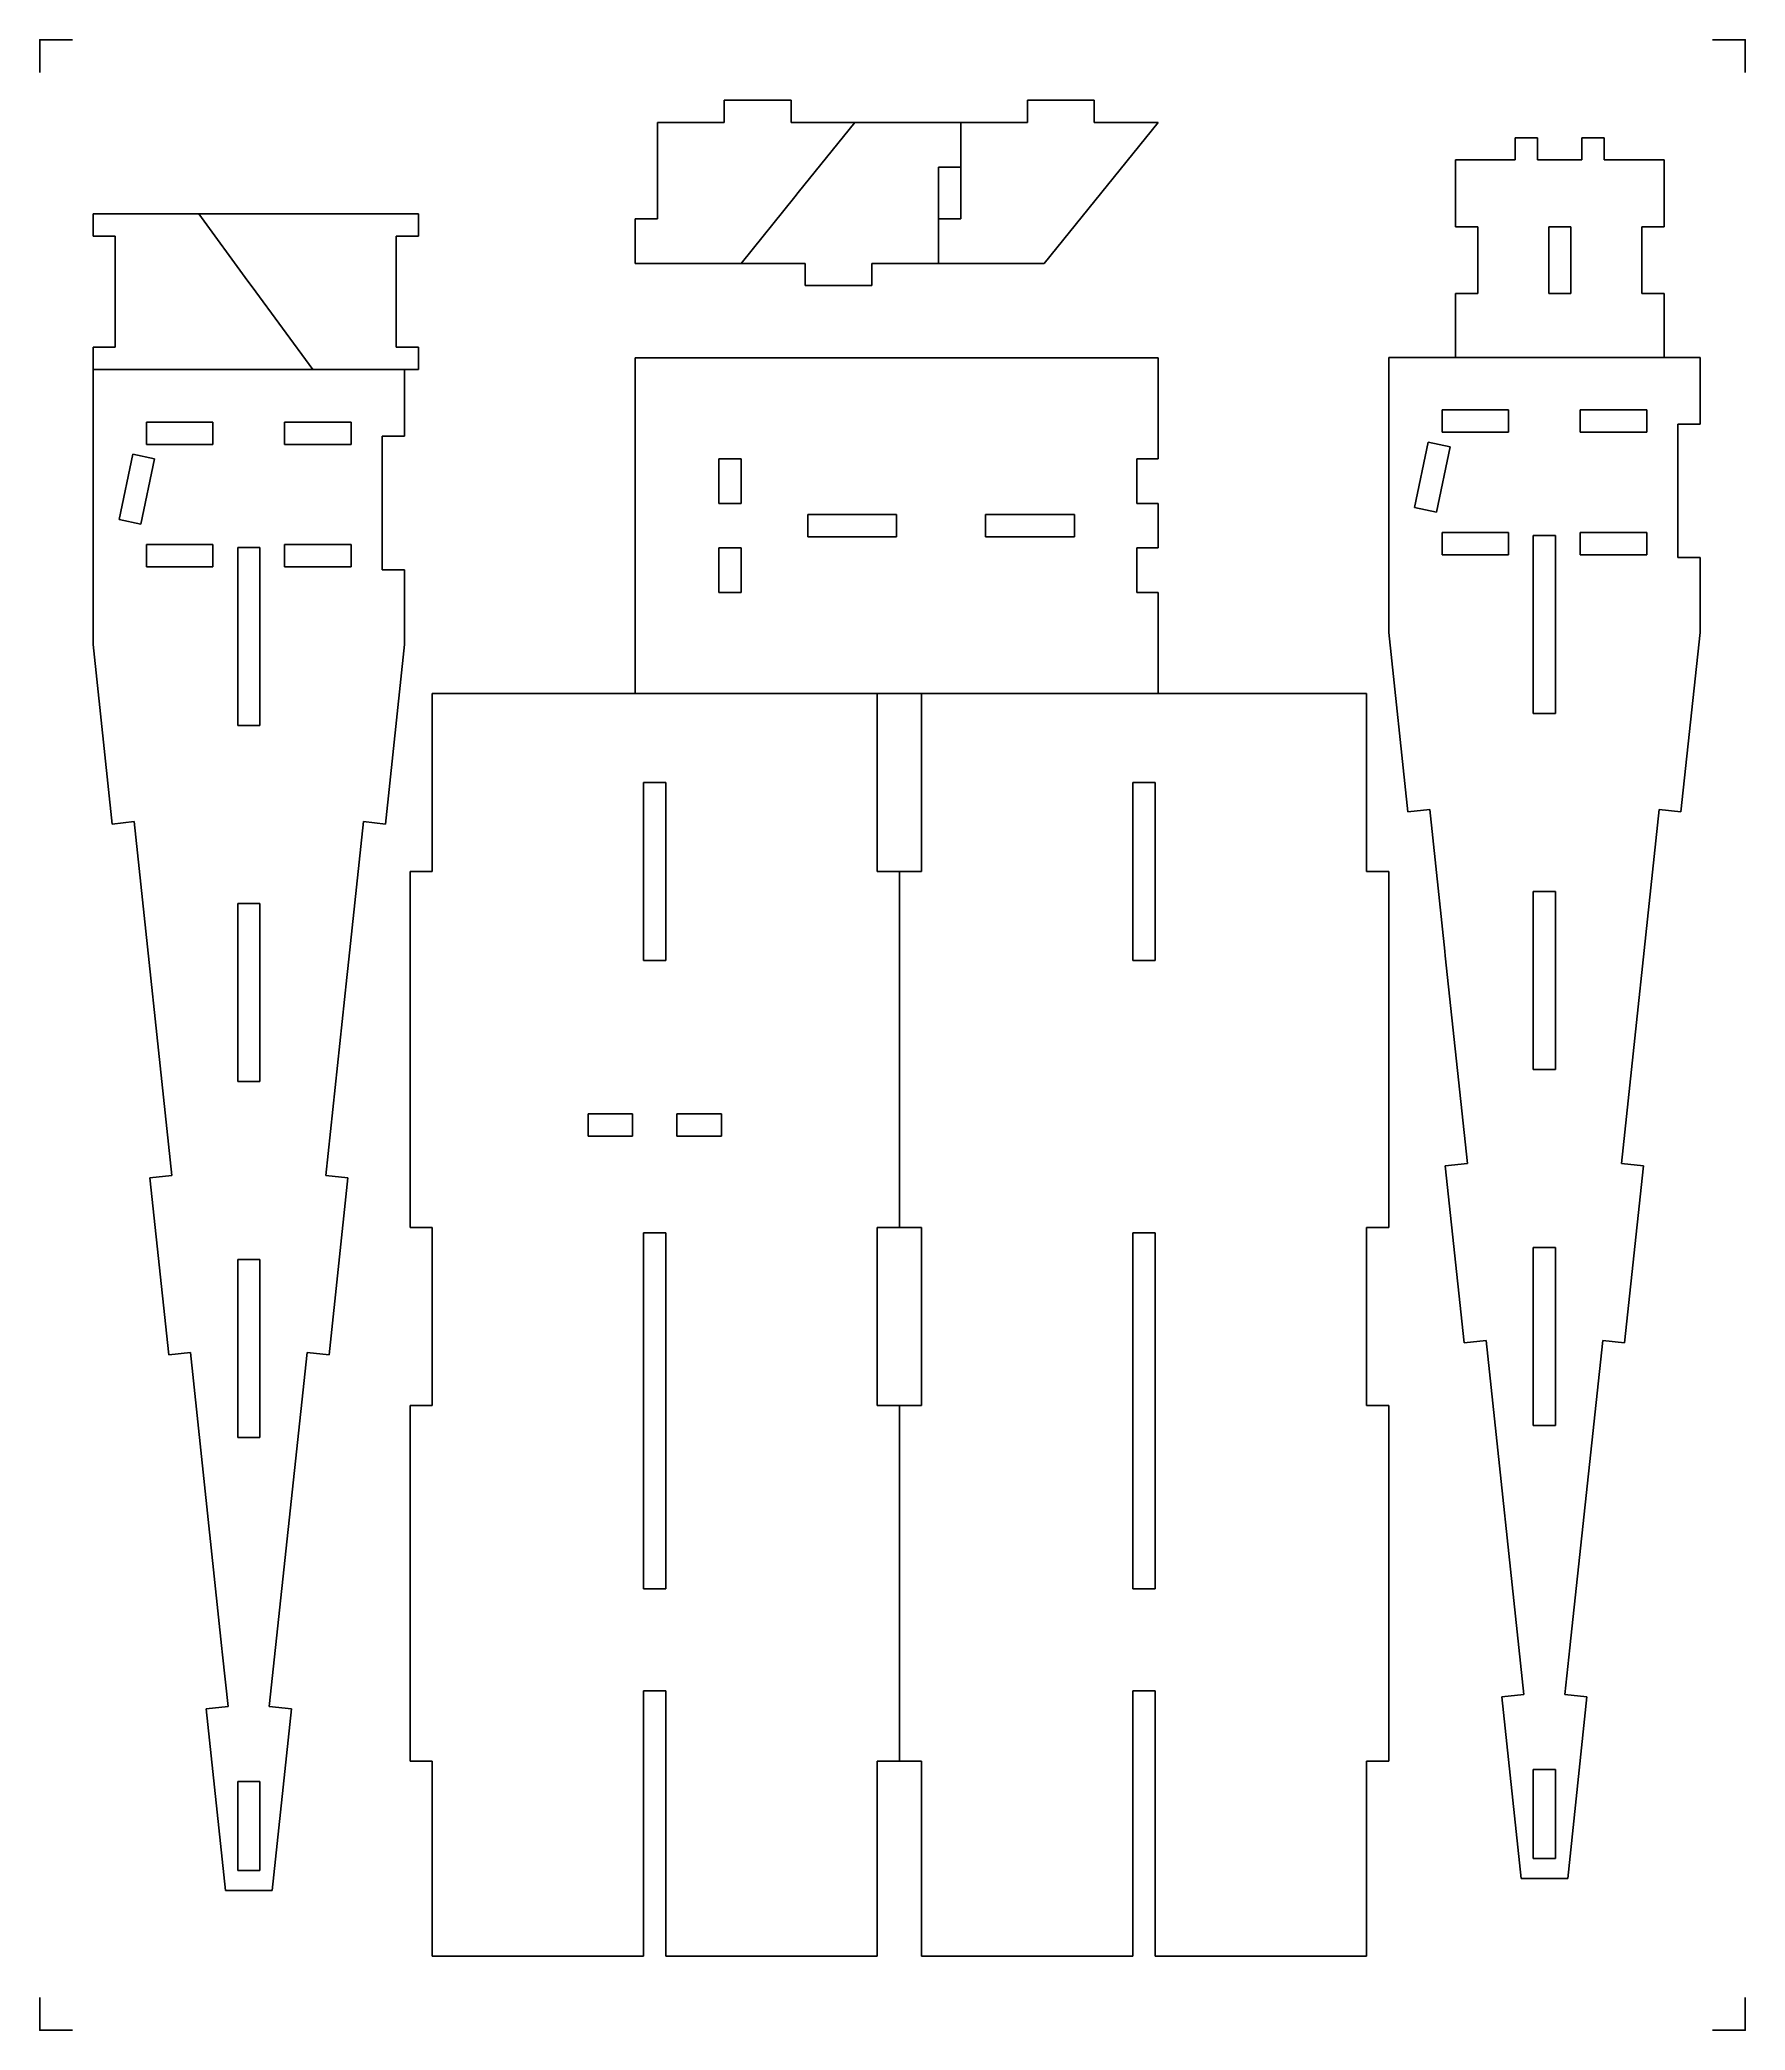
# Model space of a CAD drawing. Header units: inches. Extents: x -1.3 to 7.4, y -1.1 to 9.
import ezdxf

# ---------------------------------------------------------------- set-up
doc = ezdxf.new("R2010")
doc.units = ezdxf.units.IN
doc.header["$MEASUREMENT"] = 0
doc.layers.add('svg9786', color=7, linetype='Continuous')

msp = doc.modelspace()

# ---------------------------------------------------------------- linework, layer by layer
at = {"layer": 'svg9786', "color": 1}
for points in [[(-1.258, 8.832), (-1.258, 8.998), (-1.092, 8.998)], [(7.202, 8.998), (7.368, 8.998), (7.368, 8.832)], [(-1.092, -1.068), (-1.258, -1.068), (-1.258, -0.902)], [(7.368, -0.902), (7.368, -1.068), (7.202, -1.068)]]:
    msp.add_lwpolyline(points, dxfattribs=at)
at = {"layer": 'svg9786', "color": 7, "true_color": 0xffffff}
for points in [[(2.204, 8.579), (2.204, 8.692)], [(2.204, 8.692), (2.357, 8.692)], [(2.357, 8.692), (2.4, 8.692)], [(2.4, 8.692), (2.542, 8.692)], [(2.542, 8.579), (2.542, 8.692)], [(3.738, 8.579), (3.738, 8.692)], [(3.738, 8.692), (3.882, 8.692)], [(3.882, 8.692), (3.924, 8.692)], [(3.924, 8.692), (4.075, 8.692)], [(4.075, 8.579), (4.075, 8.692)], [(1.867, 8.092), (1.867, 8.579)], [(1.867, 8.579), (2.204, 8.579)], [(2.542, 8.579), (3.097, 8.579)], [(2.865, 8.579), (2.578, 8.225)], [(3.097, 8.579), (3.142, 8.579)], [(3.142, 8.579), (3.738, 8.579)], [(3.4, 8.092), (3.4, 8.579)], [(4.399, 8.579), (3.822, 7.867)], [(4.075, 8.579), (4.399, 8.579)], [(6.205, 8.39), (6.205, 8.502)], [(6.205, 8.502), (6.317, 8.502)], [(6.317, 8.39), (6.317, 8.502)], [(6.542, 8.39), (6.542, 8.502)], [(6.542, 8.502), (6.655, 8.502)], [(6.655, 8.39), (6.655, 8.502)], [(5.902, 8.39), (5.902, 8.052)], [(6.205, 8.39), (5.902, 8.39)], [(6.542, 8.39), (6.317, 8.39)], [(6.958, 8.39), (6.655, 8.39)], [(6.958, 8.052), (6.958, 8.39)], [(3.288, 8.354), (3.288, 8.044)], [(3.288, 8.354), (3.4, 8.354)], [(2.561, 8.204), (2.289, 7.867)], [(2.578, 8.225), (2.561, 8.204)], [(-0.988, 8.005), (-0.988, 8.117)], [(-0.667, 8.117), (-0.988, 8.117)], [(-0.632, 8.117), (-0.667, 8.117)], [(0.086, 8.117), (-0.632, 8.117)], [(-0.454, 8.117), (-0.205, 7.777)], [(0.134, 8.117), (0.086, 8.117)], [(0.657, 8.117), (0.134, 8.117)], [(0.657, 8.117), (0.657, 8.005)], [(1.754, 8.092), (1.754, 7.867)], [(1.867, 8.092), (1.754, 8.092)], [(3.4, 8.092), (3.288, 8.092)], [(-0.876, 8.005), (-0.988, 8.005)], [(-0.876, 8.005), (-0.876, 7.764)], [(0.545, 7.764), (0.545, 8.005)], [(0.545, 8.005), (0.657, 8.005)], [(3.288, 8.044), (3.288, 8.018)], [(3.288, 8.018), (3.288, 7.867)], [(5.902, 8.052), (6.015, 8.052)], [(6.015, 7.921), (6.015, 8.052)], [(6.374, 7.715), (6.374, 8.052)], [(6.486, 8.052), (6.374, 8.052)], [(6.486, 7.715), (6.486, 8.052)], [(6.958, 8.052), (6.845, 8.052)], [(6.845, 7.94), (6.845, 8.052)], [(1.754, 7.867), (2.026, 7.867)], [(2.026, 7.867), (2.064, 7.867)], [(2.064, 7.867), (2.613, 7.867)], [(2.613, 7.867), (2.613, 7.755)], [(2.95, 7.867), (2.95, 7.755)], [(2.95, 7.867), (3.537, 7.867)], [(3.537, 7.867), (3.577, 7.867)], [(3.577, 7.867), (3.822, 7.867)], [(6.015, 7.889), (6.015, 7.921)], [(6.015, 7.715), (6.015, 7.889)], [(6.845, 7.901), (6.845, 7.94)], [(6.845, 7.715), (6.845, 7.901)], [(-0.876, 7.764), (-0.876, 7.718)], [(-0.205, 7.777), (-0.184, 7.749)], [(0.545, 7.721), (0.545, 7.764)], [(2.777, 7.755), (2.613, 7.755)], [(2.822, 7.755), (2.777, 7.755)], [(2.95, 7.755), (2.822, 7.755)], [(-0.876, 7.718), (-0.876, 7.443)], [(-0.184, 7.749), (0.123, 7.33)], [(0.545, 7.443), (0.545, 7.721)], [(5.902, 7.715), (5.902, 7.391)], [(5.902, 7.715), (6.015, 7.715)], [(6.374, 7.715), (6.486, 7.715)], [(6.958, 7.715), (6.845, 7.715)], [(6.958, 7.391), (6.958, 7.715)], [(-0.988, 6.853), (-0.988, 7.443)], [(-0.876, 7.443), (-0.988, 7.443)], [(0.545, 7.443), (0.657, 7.443)], [(0.657, 7.443), (0.657, 7.33)], [(1.754, 7.389), (1.754, 6.215)], [(2.176, 7.389), (1.754, 7.389)], [(2.176, 7.389), (2.176, 7.389)], [(2.289, 7.389), (2.176, 7.389)], [(2.289, 7.389), (2.289, 7.389)], [(2.956, 7.389), (2.289, 7.389)], [(3.005, 7.389), (2.956, 7.389)], [(4.291, 7.389), (3.005, 7.389)], [(4.291, 7.389), (4.291, 7.389)], [(4.399, 7.389), (4.291, 7.389)], [(4.399, 6.878), (4.399, 7.389)], [(5.565, 7.391), (5.565, 6)], [(7.14, 7.391), (5.565, 7.391)], [(7.14, 7.054), (7.14, 7.391)], [(-0.988, 7.33), (0.657, 7.33)], [(0.587, 6.993), (0.587, 7.33)], [(-0.718, 7.065), (-0.718, 6.952)], [(-0.718, 7.065), (-0.382, 7.065)], [(-0.382, 6.952), (-0.382, 7.065)], [(-0.02, 7.065), (-0.02, 6.952)], [(-0.02, 7.065), (0.317, 7.065)], [(0.317, 6.952), (0.317, 7.065)], [(5.835, 7.126), (6.171, 7.126)], [(5.835, 7.126), (5.835, 7.013)], [(6.171, 7.013), (6.171, 7.126)], [(6.533, 7.126), (6.87, 7.126)], [(6.533, 7.126), (6.533, 7.013)], [(6.87, 7.013), (6.87, 7.126)], [(7.14, 7.054), (7.027, 7.054)], [(7.027, 7.054), (7.027, 6.832)], [(-0.718, 6.952), (-0.382, 6.952)], [(-0.02, 6.952), (0.317, 6.952)], [(0.474, 6.993), (0.474, 6.318)], [(0.587, 6.993), (0.474, 6.993)], [(5.765, 6.963), (5.696, 6.632)], [(5.875, 6.94), (5.765, 6.963)], [(5.835, 7.013), (6.171, 7.013)], [(6.533, 7.013), (6.87, 7.013)], [(-0.988, 6.804), (-0.988, 6.853)], [(-0.788, 6.902), (-0.857, 6.572)], [(-0.678, 6.879), (-0.788, 6.902)], [(-0.678, 6.879), (-0.747, 6.548)], [(2.176, 6.653), (2.176, 6.878)], [(2.289, 6.878), (2.176, 6.878)], [(2.289, 6.653), (2.289, 6.878)], [(4.291, 6.653), (4.291, 6.878)], [(4.399, 6.878), (4.291, 6.878)], [(5.875, 6.94), (5.806, 6.609)], [(-0.988, 5.939), (-0.988, 6.804)], [(7.027, 6.832), (7.027, 6.784)], [(7.027, 6.784), (7.027, 6.379)], [(2.176, 6.653), (2.289, 6.653)], [(4.399, 6.653), (4.291, 6.653)], [(4.399, 6.428), (4.399, 6.653)], [(-0.857, 6.572), (-0.747, 6.548)], [(2.626, 6.597), (2.626, 6.484)], [(3.076, 6.597), (2.626, 6.597)], [(3.076, 6.484), (3.076, 6.597)], [(3.526, 6.597), (3.526, 6.484)], [(3.976, 6.597), (3.526, 6.597)], [(3.976, 6.484), (3.976, 6.597)], [(5.696, 6.632), (5.806, 6.609)], [(-0.718, 6.446), (-0.718, 6.333)], [(-0.718, 6.446), (-0.382, 6.446)], [(-0.382, 6.333), (-0.382, 6.446)], [(-0.02, 6.446), (-0.02, 6.333)], [(-0.02, 6.446), (0.317, 6.446)], [(0.317, 6.333), (0.317, 6.446)], [(3.076, 6.484), (2.626, 6.484)], [(3.976, 6.484), (3.526, 6.484)], [(5.835, 6.507), (6.171, 6.507)], [(5.835, 6.507), (5.835, 6.394)], [(6.171, 6.394), (6.171, 6.507)], [(6.296, 6.491), (6.408, 6.491)], [(6.296, 6.491), (6.296, 5.591)], [(6.408, 6.491), (6.408, 5.591)], [(6.533, 6.507), (6.87, 6.507)], [(6.533, 6.507), (6.533, 6.394)], [(6.87, 6.394), (6.87, 6.507)], [(-0.257, 6.43), (-0.257, 5.53)], [(-0.257, 6.43), (-0.145, 6.43)], [(-0.145, 6.43), (-0.145, 5.53)], [(2.176, 6.203), (2.176, 6.428)], [(2.289, 6.428), (2.176, 6.428)], [(2.289, 6.203), (2.289, 6.428)], [(4.291, 6.203), (4.291, 6.428)], [(4.399, 6.428), (4.291, 6.428)], [(5.835, 6.394), (6.171, 6.394)], [(6.533, 6.394), (6.87, 6.394)], [(7.14, 6.379), (7.027, 6.379)], [(7.14, 6), (7.14, 6.379)], [(-0.718, 6.333), (-0.382, 6.333)], [(-0.02, 6.333), (0.317, 6.333)], [(0.587, 6.318), (0.474, 6.318)], [(0.587, 5.939), (0.587, 6.318)], [(1.754, 6.215), (1.754, 6.155)], [(1.754, 6.155), (1.754, 5.692)], [(2.176, 6.203), (2.289, 6.203)], [(4.399, 6.203), (4.291, 6.203)], [(4.399, 6.015), (4.399, 6.203)], [(-0.988, 5.939), (-0.892, 5.032)], [(0.49, 5.032), (0.587, 5.939)], [(4.399, 5.951), (4.399, 6.015)], [(4.399, 5.692), (4.399, 5.951)], [(5.565, 6), (5.661, 5.093)], [(7.043, 5.093), (7.14, 6)], [(0.727, 5.692), (0.727, 4.792)], [(1.143, 5.692), (0.727, 5.692)], [(1.186, 5.692), (1.143, 5.692)], [(4.939, 5.692), (3.202, 5.692), (2.977, 5.692), (1.186, 5.692)], [(2.176, 5.692), (2.176, 5.692)], [(2.289, 5.692), (2.289, 5.692)], [(2.977, 4.792), (2.977, 5.692)], [(3.202, 5.692), (3.202, 4.792)], [(4.979, 5.692), (4.939, 5.692)], [(5.452, 5.692), (4.979, 5.692)], [(5.452, 4.792), (5.452, 5.692)], [(6.408, 5.591), (6.296, 5.591)], [(-0.145, 5.53), (-0.257, 5.53)], [(1.796, 5.242), (1.796, 4.342)], [(1.796, 5.242), (1.908, 5.242)], [(1.908, 5.242), (1.908, 4.342)], [(4.271, 5.242), (4.383, 5.242)], [(4.271, 5.242), (4.271, 4.342)], [(4.383, 5.242), (4.383, 4.342)], [(-0.892, 5.032), (-0.781, 5.044)], [(-0.781, 5.044), (-0.59, 3.254)], [(0.3, 4.301), (0.379, 5.044)], [(0.379, 5.044), (0.49, 5.032)], [(5.661, 5.093), (5.772, 5.105)], [(5.772, 5.105), (5.848, 4.389)], [(6.742, 3.315), (6.932, 5.105)], [(6.932, 5.105), (7.043, 5.093)], [(0.615, 4.792), (0.615, 2.992)], [(0.727, 4.792), (0.615, 4.792)], [(2.977, 4.792), (3.202, 4.792)], [(3.09, 4.792), (3.09, 3.075)], [(5.452, 4.792), (5.565, 4.792)], [(5.565, 4.792), (5.565, 2.992)], [(-0.257, 4.63), (-0.257, 3.73)], [(-0.257, 4.63), (-0.145, 4.63)], [(-0.145, 4.63), (-0.145, 3.73)], [(6.296, 4.691), (6.408, 4.691)], [(6.296, 4.691), (6.296, 3.791)], [(6.408, 4.691), (6.408, 3.791)], [(1.908, 4.342), (1.796, 4.342)], [(4.383, 4.342), (4.271, 4.342)], [(5.848, 4.389), (5.851, 4.366)], [(5.851, 4.366), (5.963, 3.315)], [(0.189, 3.254), (0.295, 4.256)], [(0.295, 4.256), (0.3, 4.301)], [(-0.145, 3.73), (-0.257, 3.73)], [(6.408, 3.791), (6.296, 3.791)], [(1.515, 3.454), (1.515, 3.566)], [(1.74, 3.566), (1.515, 3.566)], [(1.74, 3.566), (1.74, 3.454)], [(1.965, 3.454), (1.965, 3.566)], [(2.19, 3.566), (1.965, 3.566)], [(2.19, 3.566), (2.19, 3.454)], [(1.515, 3.454), (1.74, 3.454)], [(1.965, 3.454), (2.19, 3.454)], [(-0.59, 3.254), (-0.702, 3.242)], [(-0.702, 3.242), (-0.606, 2.347)], [(0.3, 3.242), (0.189, 3.254)], [(0.205, 2.347), (0.3, 3.242)], [(5.963, 3.315), (5.851, 3.303)], [(5.851, 3.303), (5.946, 2.408)], [(6.853, 3.303), (6.742, 3.315)], [(6.758, 2.408), (6.853, 3.303)], [(3.09, 3.075), (3.09, 3.047)], [(3.09, 3.047), (3.09, 2.992)], [(0.727, 2.992), (0.615, 2.992)], [(0.727, 2.992), (0.727, 2.617)], [(1.796, 2.965), (1.908, 2.965)], [(1.796, 2.965), (1.796, 1.165)], [(1.908, 2.965), (1.908, 1.165)], [(2.977, 2.992), (3.202, 2.992)], [(2.977, 2.092), (2.977, 2.992)], [(3.202, 2.992), (3.202, 2.092)], [(4.271, 2.965), (4.383, 2.965)], [(4.271, 2.965), (4.271, 1.165)], [(4.383, 2.965), (4.383, 1.165)], [(5.452, 2.992), (5.565, 2.992)], [(5.452, 2.622), (5.452, 2.992)], [(-0.257, 2.83), (-0.257, 1.93)], [(-0.257, 2.83), (-0.145, 2.83)], [(-0.145, 2.83), (-0.145, 1.93)], [(6.296, 2.891), (6.408, 2.891)], [(6.296, 2.891), (6.296, 1.991)], [(6.408, 2.891), (6.408, 1.991)], [(5.452, 2.58), (5.452, 2.622)], [(0.727, 2.617), (0.727, 2.566)], [(0.727, 2.566), (0.727, 2.092)], [(5.452, 2.092), (5.452, 2.58)], [(5.946, 2.408), (6.058, 2.42)], [(6.058, 2.42), (6.248, 0.63)], [(6.486, 0.914), (6.647, 2.42)], [(6.647, 2.42), (6.758, 2.408)], [(-0.606, 2.347), (-0.495, 2.359)], [(-0.495, 2.359), (-0.338, 0.877)], [(-0.097, 0.569), (0.094, 2.359)], [(0.094, 2.359), (0.205, 2.347)], [(0.615, 2.092), (0.615, 0.292)], [(0.727, 2.092), (0.615, 2.092)], [(2.977, 2.092), (3.202, 2.092)], [(3.09, 2.092), (3.09, 0.292)], [(5.452, 2.092), (5.565, 2.092)], [(5.565, 2.092), (5.565, 0.292)], [(-0.145, 1.93), (-0.257, 1.93)], [(6.408, 1.991), (6.296, 1.991)], [(1.908, 1.165), (1.796, 1.165)], [(4.383, 1.165), (4.271, 1.165)], [(6.481, 0.866), (6.486, 0.914)], [(-0.338, 0.877), (-0.333, 0.831)], [(-0.333, 0.831), (-0.305, 0.569)], [(6.456, 0.63), (6.481, 0.866)], [(1.796, 0.649), (1.837, 0.649)], [(1.796, -0.693), (1.796, 0.649)], [(1.837, 0.649), (1.866, 0.649)], [(1.866, 0.649), (1.908, 0.649)], [(1.908, 0.649), (1.908, -0.693)], [(4.271, 0.649), (4.314, 0.649)], [(4.271, -0.693), (4.271, 0.649)], [(4.314, 0.649), (4.343, 0.649)], [(4.343, 0.649), (4.383, 0.649)], [(4.383, 0.649), (4.383, -0.693)], [(6.248, 0.63), (6.137, 0.618)], [(6.137, 0.618), (6.234, -0.3)], [(6.567, 0.618), (6.456, 0.63)], [(6.47, -0.3), (6.567, 0.618)], [(-0.305, 0.569), (-0.416, 0.557)], [(-0.416, 0.557), (-0.318, -0.361)], [(0.015, 0.557), (-0.097, 0.569)], [(-0.083, -0.361), (0.015, 0.557)], [(0.727, 0.292), (0.615, 0.292)], [(0.727, 0.292), (0.727, 0.062), (0.727, -0.002), (0.727, -0.693)], [(2.977, 0.292), (3.202, 0.292)], [(2.977, -0.693), (2.977, 0.292)], [(3.202, 0.292), (3.202, -0.693)], [(5.452, 0.292), (5.565, 0.292)], [(5.452, -0.693), (5.452, 0.292)], [(6.296, 0.251), (6.408, 0.251)], [(6.296, 0.251), (6.296, -0.199)], [(6.408, 0.251), (6.408, -0.199)], [(-0.257, 0.19), (-0.145, 0.19)], [(-0.257, 0.19), (-0.257, -0.26)], [(-0.145, 0.19), (-0.145, -0.26)], [(6.296, -0.199), (6.408, -0.199)], [(-0.257, -0.26), (-0.145, -0.26)], [(6.234, -0.3), (6.47, -0.3)], [(-0.318, -0.361), (-0.083, -0.361)], [(0.727, -0.693), (1.796, -0.693)], [(1.908, -0.693), (2.977, -0.693)], [(3.202, -0.693), (4.271, -0.693)], [(4.383, -0.693), (5.452, -0.693)]]:
    msp.add_lwpolyline(points, dxfattribs=at)

doc.saveas('drawing.dxf')
